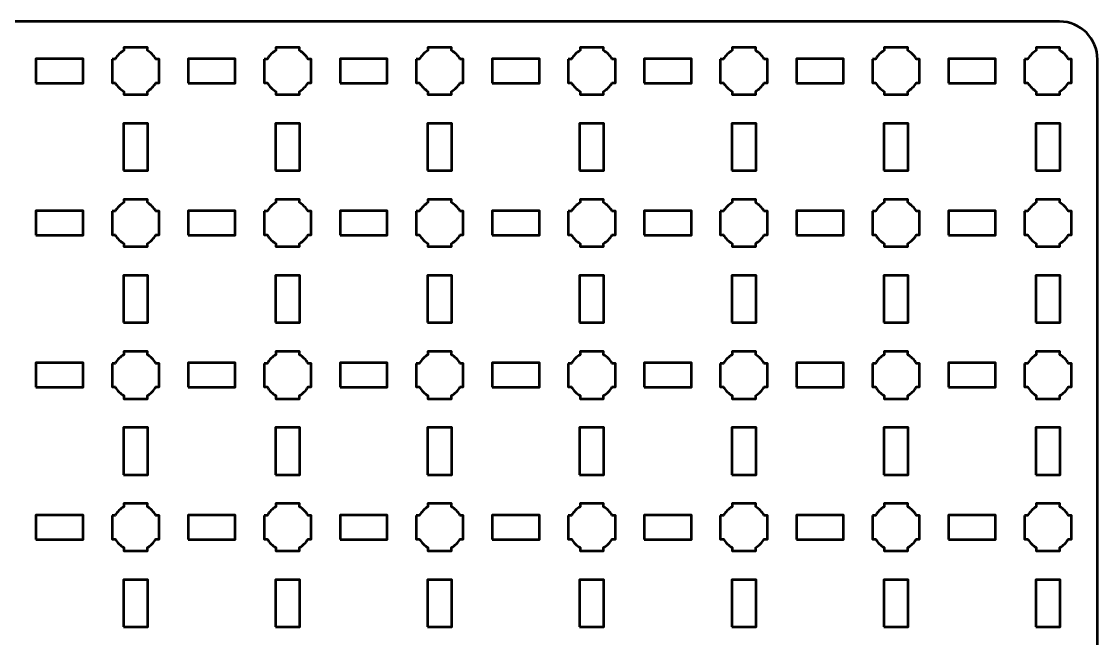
# Model space of a CAD drawing. Header units: centimetres. Extents: x -24.1 to 3.1, y -22.5 to -7.2.
# Drawn here: x -11 to 3.15, y -15.31 to -7.2 of the extents above; entities that cross this region are included whole.
import ezdxf

# ---------------------------------------------------------------- set-up
doc = ezdxf.new("R2010")
doc.units = ezdxf.units.CM
doc.header["$MEASUREMENT"] = 0
doc.layers.add('Layer 1', color=7, linetype='Continuous')

msp = doc.modelspace()

# ---------------------------------------------------------------- linework, layer by layer
at = {"layer": 'Layer 1', "color": 250, "lineweight": 53}
for points in [[(-10.81, -8.01), (-10.19, -8.01), (-10.19, -7.69), (-10.81, -7.69), (-10.81, -8.01)], [(-8.81, -8.01), (-8.19, -8.01), (-8.19, -7.69), (-8.81, -7.69), (-8.81, -8.01)], [(-6.81, -8.01), (-6.19, -8.01), (-6.19, -7.69), (-6.81, -7.69), (-6.81, -8.01)], [(-4.81, -8.01), (-4.19, -8.01), (-4.19, -7.69), (-4.81, -7.69), (-4.81, -8.01)], [(-2.81, -8.01), (-2.19, -8.01), (-2.19, -7.69), (-2.81, -7.69), (-2.81, -8.01)], [(-0.81, -8.01), (-0.19, -8.01), (-0.19, -7.69), (-0.81, -7.69), (-0.81, -8.01)], [(1.19, -8.01), (1.81, -8.01), (1.81, -7.69), (1.19, -7.69), (1.19, -8.01)], [(-9.66, -9.16), (-9.34, -9.16), (-9.34, -8.54), (-9.66, -8.54), (-9.66, -9.16)], [(-7.66, -9.16), (-7.34, -9.16), (-7.34, -8.54), (-7.66, -8.54), (-7.66, -9.16)], [(-5.66, -9.16), (-5.34, -9.16), (-5.34, -8.54), (-5.66, -8.54), (-5.66, -9.16)], [(-3.66, -9.16), (-3.34, -9.16), (-3.34, -8.54), (-3.66, -8.54), (-3.66, -9.16)], [(-1.66, -9.16), (-1.34, -9.16), (-1.34, -8.54), (-1.66, -8.54), (-1.66, -9.16)], [(0.34, -9.16), (0.66, -9.16), (0.66, -8.54), (0.34, -8.54), (0.34, -9.16)], [(2.34, -9.16), (2.66, -9.16), (2.66, -8.54), (2.34, -8.54), (2.34, -9.16)], [(-10.81, -10.01), (-10.19, -10.01), (-10.19, -9.69), (-10.81, -9.69), (-10.81, -10.01)], [(-8.81, -10.01), (-8.19, -10.01), (-8.19, -9.69), (-8.81, -9.69), (-8.81, -10.01)], [(-6.81, -10.01), (-6.19, -10.01), (-6.19, -9.69), (-6.81, -9.69), (-6.81, -10.01)], [(-4.81, -10.01), (-4.19, -10.01), (-4.19, -9.69), (-4.81, -9.69), (-4.81, -10.01)], [(-2.81, -10.01), (-2.19, -10.01), (-2.19, -9.69), (-2.81, -9.69), (-2.81, -10.01)], [(-0.81, -10.01), (-0.19, -10.01), (-0.19, -9.69), (-0.81, -9.69), (-0.81, -10.01)], [(1.19, -10.01), (1.81, -10.01), (1.81, -9.69), (1.19, -9.69), (1.19, -10.01)], [(-9.66, -11.16), (-9.34, -11.16), (-9.34, -10.54), (-9.66, -10.54), (-9.66, -11.16)], [(-7.66, -11.16), (-7.34, -11.16), (-7.34, -10.54), (-7.66, -10.54), (-7.66, -11.16)], [(-5.66, -11.16), (-5.34, -11.16), (-5.34, -10.54), (-5.66, -10.54), (-5.66, -11.16)], [(-3.66, -11.16), (-3.34, -11.16), (-3.34, -10.54), (-3.66, -10.54), (-3.66, -11.16)], [(-1.66, -11.16), (-1.34, -11.16), (-1.34, -10.54), (-1.66, -10.54), (-1.66, -11.16)], [(0.34, -11.16), (0.66, -11.16), (0.66, -10.54), (0.34, -10.54), (0.34, -11.16)], [(2.34, -11.16), (2.66, -11.16), (2.66, -10.54), (2.34, -10.54), (2.34, -11.16)], [(-10.81, -12.01), (-10.19, -12.01), (-10.19, -11.69), (-10.81, -11.69), (-10.81, -12.01)], [(-8.81, -12.01), (-8.19, -12.01), (-8.19, -11.69), (-8.81, -11.69), (-8.81, -12.01)], [(-6.81, -12.01), (-6.19, -12.01), (-6.19, -11.69), (-6.81, -11.69), (-6.81, -12.01)], [(-4.81, -12.01), (-4.19, -12.01), (-4.19, -11.69), (-4.81, -11.69), (-4.81, -12.01)], [(-2.81, -12.01), (-2.19, -12.01), (-2.19, -11.69), (-2.81, -11.69), (-2.81, -12.01)], [(-0.81, -12.01), (-0.19, -12.01), (-0.19, -11.69), (-0.81, -11.69), (-0.81, -12.01)], [(1.19, -12.01), (1.81, -12.01), (1.81, -11.69), (1.19, -11.69), (1.19, -12.01)], [(-9.66, -13.16), (-9.34, -13.16), (-9.34, -12.54), (-9.66, -12.54), (-9.66, -13.16)], [(-7.66, -13.16), (-7.34, -13.16), (-7.34, -12.54), (-7.66, -12.54), (-7.66, -13.16)], [(-5.66, -13.16), (-5.34, -13.16), (-5.34, -12.54), (-5.66, -12.54), (-5.66, -13.16)], [(-3.66, -13.16), (-3.34, -13.16), (-3.34, -12.54), (-3.66, -12.54), (-3.66, -13.16)], [(-1.66, -13.16), (-1.34, -13.16), (-1.34, -12.54), (-1.66, -12.54), (-1.66, -13.16)], [(0.34, -13.16), (0.66, -13.16), (0.66, -12.54), (0.34, -12.54), (0.34, -13.16)], [(2.34, -13.16), (2.66, -13.16), (2.66, -12.54), (2.34, -12.54), (2.34, -13.16)], [(-10.81, -14.01), (-10.19, -14.01), (-10.19, -13.69), (-10.81, -13.69), (-10.81, -14.01)], [(-8.81, -14.01), (-8.19, -14.01), (-8.19, -13.69), (-8.81, -13.69), (-8.81, -14.01)], [(-6.81, -14.01), (-6.19, -14.01), (-6.19, -13.69), (-6.81, -13.69), (-6.81, -14.01)], [(-4.81, -14.01), (-4.19, -14.01), (-4.19, -13.69), (-4.81, -13.69), (-4.81, -14.01)], [(-2.81, -14.01), (-2.19, -14.01), (-2.19, -13.69), (-2.81, -13.69), (-2.81, -14.01)], [(-0.81, -14.01), (-0.19, -14.01), (-0.19, -13.69), (-0.81, -13.69), (-0.81, -14.01)], [(1.19, -14.01), (1.81, -14.01), (1.81, -13.69), (1.19, -13.69), (1.19, -14.01)], [(-9.66, -15.16), (-9.34, -15.16), (-9.34, -14.54), (-9.66, -14.54), (-9.66, -15.16)], [(-7.66, -15.16), (-7.34, -15.16), (-7.34, -14.54), (-7.66, -14.54), (-7.66, -15.16)], [(-5.66, -15.16), (-5.34, -15.16), (-5.34, -14.54), (-5.66, -14.54), (-5.66, -15.16)], [(-3.66, -15.16), (-3.34, -15.16), (-3.34, -14.54), (-3.66, -14.54), (-3.66, -15.16)], [(-1.66, -15.16), (-1.34, -15.16), (-1.34, -14.54), (-1.66, -14.54), (-1.66, -15.16)], [(0.34, -15.16), (0.66, -15.16), (0.66, -14.54), (0.34, -14.54), (0.34, -15.16)], [(2.34, -15.16), (2.66, -15.16), (2.66, -14.54), (2.34, -14.54), (2.34, -15.16)]]:
    msp.add_lwpolyline(points, close=True, dxfattribs=at)
msp.add_open_spline([(-24.15, -22), (-24.15, -22), (-24.15, -7.7), (-24.15, -7.7), (-24.15, -7.7), (-24.15, -7.42391), (-23.92609, -7.2), (-23.65, -7.2), (-23.65, -7.2), (-23.65, -7.2), (2.65, -7.2), (2.65, -7.2), (2.65, -7.2), (2.92609, -7.2), (3.15, -7.42391), (3.15, -7.7), (3.15, -7.7), (3.15, -7.7), (3.15, -22), (3.15, -22), (3.15, -22), (3.15, -22.27609), (2.92609, -22.5), (2.65, -22.5), (2.65, -22.5), (2.65, -22.5), (-23.65, -22.5), (-23.65, -22.5), (-23.65, -22.5), (-23.92609, -22.5), (-24.15, -22.27609), (-24.15, -22)], degree=3, knots=[0, 0, 0, 0, 0.125, 0.125, 0.125, 0.125, 0.25, 0.25, 0.25, 0.25, 0.375, 0.375, 0.375, 0.375, 0.5, 0.5, 0.5, 0.5, 0.625, 0.625, 0.625, 0.625, 0.75, 0.75, 0.75, 0.75, 0.875, 0.875, 0.875, 0.875, 1, 1, 1, 1], dxfattribs=at)
at = {"layer": 'Layer 1', "lineweight": 53}
for points in [[(-9.81, -7.695), (-9.81, -7.695), (-9.76851, -7.695), (-9.76851, -7.695), (-9.76851, -7.695), (-9.74128, -7.64795), (-9.70205, -7.60872), (-9.655, -7.58149), (-9.655, -7.58149), (-9.655, -7.58149), (-9.655, -7.54), (-9.655, -7.54), (-9.655, -7.54), (-9.655, -7.54), (-9.5, -7.54), (-9.5, -7.54), (-9.5, -7.54), (-9.5, -7.54), (-9.345, -7.54), (-9.345, -7.54), (-9.345, -7.54), (-9.345, -7.54), (-9.345, -7.58149), (-9.345, -7.58149), (-9.345, -7.58149), (-9.29795, -7.60872), (-9.25872, -7.64795), (-9.23149, -7.695), (-9.23149, -7.695), (-9.23149, -7.695), (-9.19, -7.695), (-9.19, -7.695), (-9.19, -7.695), (-9.19, -7.695), (-9.19, -7.85), (-9.19, -7.85), (-9.19, -7.85), (-9.19, -7.85), (-9.19, -8.005), (-9.19, -8.005), (-9.19, -8.005), (-9.19, -8.005), (-9.23149, -8.005), (-9.23149, -8.005), (-9.23149, -8.005), (-9.25872, -8.05205), (-9.29795, -8.09128), (-9.345, -8.11851), (-9.345, -8.11851), (-9.345, -8.11851), (-9.345, -8.16), (-9.345, -8.16), (-9.345, -8.16), (-9.345, -8.16), (-9.5, -8.16), (-9.5, -8.16), (-9.5, -8.16), (-9.5, -8.16), (-9.655, -8.16), (-9.655, -8.16), (-9.655, -8.16), (-9.655, -8.16), (-9.655, -8.11851), (-9.655, -8.11851), (-9.655, -8.11851), (-9.70205, -8.09128), (-9.74128, -8.05205), (-9.76851, -8.005), (-9.76851, -8.005), (-9.76851, -8.005), (-9.81, -8.005), (-9.81, -8.005), (-9.81, -8.005), (-9.81, -8.005), (-9.81, -7.85), (-9.81, -7.85), (-9.81, -7.85), (-9.81, -7.85), (-9.81, -7.695), (-9.81, -7.695)], [(-7.81, -7.695), (-7.81, -7.695), (-7.76851, -7.695), (-7.76851, -7.695), (-7.76851, -7.695), (-7.74128, -7.64795), (-7.70205, -7.60872), (-7.655, -7.58149), (-7.655, -7.58149), (-7.655, -7.58149), (-7.655, -7.54), (-7.655, -7.54), (-7.655, -7.54), (-7.655, -7.54), (-7.5, -7.54), (-7.5, -7.54), (-7.5, -7.54), (-7.5, -7.54), (-7.345, -7.54), (-7.345, -7.54), (-7.345, -7.54), (-7.345, -7.54), (-7.345, -7.58149), (-7.345, -7.58149), (-7.345, -7.58149), (-7.29795, -7.60872), (-7.25872, -7.64795), (-7.23149, -7.695), (-7.23149, -7.695), (-7.23149, -7.695), (-7.19, -7.695), (-7.19, -7.695), (-7.19, -7.695), (-7.19, -7.695), (-7.19, -7.85), (-7.19, -7.85), (-7.19, -7.85), (-7.19, -7.85), (-7.19, -8.005), (-7.19, -8.005), (-7.19, -8.005), (-7.19, -8.005), (-7.23149, -8.005), (-7.23149, -8.005), (-7.23149, -8.005), (-7.25872, -8.05205), (-7.29795, -8.09128), (-7.345, -8.11851), (-7.345, -8.11851), (-7.345, -8.11851), (-7.345, -8.16), (-7.345, -8.16), (-7.345, -8.16), (-7.345, -8.16), (-7.5, -8.16), (-7.5, -8.16), (-7.5, -8.16), (-7.5, -8.16), (-7.655, -8.16), (-7.655, -8.16), (-7.655, -8.16), (-7.655, -8.16), (-7.655, -8.11851), (-7.655, -8.11851), (-7.655, -8.11851), (-7.70205, -8.09128), (-7.74128, -8.05205), (-7.76851, -8.005), (-7.76851, -8.005), (-7.76851, -8.005), (-7.81, -8.005), (-7.81, -8.005), (-7.81, -8.005), (-7.81, -8.005), (-7.81, -7.85), (-7.81, -7.85), (-7.81, -7.85), (-7.81, -7.85), (-7.81, -7.695), (-7.81, -7.695)], [(-5.81, -7.695), (-5.81, -7.695), (-5.76851, -7.695), (-5.76851, -7.695), (-5.76851, -7.695), (-5.74128, -7.64795), (-5.70205, -7.60872), (-5.655, -7.58149), (-5.655, -7.58149), (-5.655, -7.58149), (-5.655, -7.54), (-5.655, -7.54), (-5.655, -7.54), (-5.655, -7.54), (-5.5, -7.54), (-5.5, -7.54), (-5.5, -7.54), (-5.5, -7.54), (-5.345, -7.54), (-5.345, -7.54), (-5.345, -7.54), (-5.345, -7.54), (-5.345, -7.58149), (-5.345, -7.58149), (-5.345, -7.58149), (-5.29795, -7.60872), (-5.25872, -7.64795), (-5.23149, -7.695), (-5.23149, -7.695), (-5.23149, -7.695), (-5.19, -7.695), (-5.19, -7.695), (-5.19, -7.695), (-5.19, -7.695), (-5.19, -7.85), (-5.19, -7.85), (-5.19, -7.85), (-5.19, -7.85), (-5.19, -8.005), (-5.19, -8.005), (-5.19, -8.005), (-5.19, -8.005), (-5.23149, -8.005), (-5.23149, -8.005), (-5.23149, -8.005), (-5.25872, -8.05205), (-5.29795, -8.09128), (-5.345, -8.11851), (-5.345, -8.11851), (-5.345, -8.11851), (-5.345, -8.16), (-5.345, -8.16), (-5.345, -8.16), (-5.345, -8.16), (-5.5, -8.16), (-5.5, -8.16), (-5.5, -8.16), (-5.5, -8.16), (-5.655, -8.16), (-5.655, -8.16), (-5.655, -8.16), (-5.655, -8.16), (-5.655, -8.11851), (-5.655, -8.11851), (-5.655, -8.11851), (-5.70205, -8.09128), (-5.74128, -8.05205), (-5.76851, -8.005), (-5.76851, -8.005), (-5.76851, -8.005), (-5.81, -8.005), (-5.81, -8.005), (-5.81, -8.005), (-5.81, -8.005), (-5.81, -7.85), (-5.81, -7.85), (-5.81, -7.85), (-5.81, -7.85), (-5.81, -7.695), (-5.81, -7.695)], [(-3.81, -7.695), (-3.81, -7.695), (-3.76851, -7.695), (-3.76851, -7.695), (-3.76851, -7.695), (-3.74128, -7.64795), (-3.70205, -7.60872), (-3.655, -7.58149), (-3.655, -7.58149), (-3.655, -7.58149), (-3.655, -7.54), (-3.655, -7.54), (-3.655, -7.54), (-3.655, -7.54), (-3.5, -7.54), (-3.5, -7.54), (-3.5, -7.54), (-3.5, -7.54), (-3.345, -7.54), (-3.345, -7.54), (-3.345, -7.54), (-3.345, -7.54), (-3.345, -7.58149), (-3.345, -7.58149), (-3.345, -7.58149), (-3.29795, -7.60872), (-3.25872, -7.64795), (-3.23149, -7.695), (-3.23149, -7.695), (-3.23149, -7.695), (-3.19, -7.695), (-3.19, -7.695), (-3.19, -7.695), (-3.19, -7.695), (-3.19, -7.85), (-3.19, -7.85), (-3.19, -7.85), (-3.19, -7.85), (-3.19, -8.005), (-3.19, -8.005), (-3.19, -8.005), (-3.19, -8.005), (-3.23149, -8.005), (-3.23149, -8.005), (-3.23149, -8.005), (-3.25872, -8.05205), (-3.29795, -8.09128), (-3.345, -8.11851), (-3.345, -8.11851), (-3.345, -8.11851), (-3.345, -8.16), (-3.345, -8.16), (-3.345, -8.16), (-3.345, -8.16), (-3.5, -8.16), (-3.5, -8.16), (-3.5, -8.16), (-3.5, -8.16), (-3.655, -8.16), (-3.655, -8.16), (-3.655, -8.16), (-3.655, -8.16), (-3.655, -8.11851), (-3.655, -8.11851), (-3.655, -8.11851), (-3.70205, -8.09128), (-3.74128, -8.05205), (-3.76851, -8.005), (-3.76851, -8.005), (-3.76851, -8.005), (-3.81, -8.005), (-3.81, -8.005), (-3.81, -8.005), (-3.81, -8.005), (-3.81, -7.85), (-3.81, -7.85), (-3.81, -7.85), (-3.81, -7.85), (-3.81, -7.695), (-3.81, -7.695)], [(-1.81, -7.695), (-1.81, -7.695), (-1.76851, -7.695), (-1.76851, -7.695), (-1.76851, -7.695), (-1.74128, -7.64795), (-1.70205, -7.60872), (-1.655, -7.58149), (-1.655, -7.58149), (-1.655, -7.58149), (-1.655, -7.54), (-1.655, -7.54), (-1.655, -7.54), (-1.655, -7.54), (-1.5, -7.54), (-1.5, -7.54), (-1.5, -7.54), (-1.5, -7.54), (-1.345, -7.54), (-1.345, -7.54), (-1.345, -7.54), (-1.345, -7.54), (-1.345, -7.58149), (-1.345, -7.58149), (-1.345, -7.58149), (-1.29795, -7.60872), (-1.25872, -7.64795), (-1.23149, -7.695), (-1.23149, -7.695), (-1.23149, -7.695), (-1.19, -7.695), (-1.19, -7.695), (-1.19, -7.695), (-1.19, -7.695), (-1.19, -7.85), (-1.19, -7.85), (-1.19, -7.85), (-1.19, -7.85), (-1.19, -8.005), (-1.19, -8.005), (-1.19, -8.005), (-1.19, -8.005), (-1.23149, -8.005), (-1.23149, -8.005), (-1.23149, -8.005), (-1.25872, -8.05205), (-1.29795, -8.09128), (-1.345, -8.11851), (-1.345, -8.11851), (-1.345, -8.11851), (-1.345, -8.16), (-1.345, -8.16), (-1.345, -8.16), (-1.345, -8.16), (-1.5, -8.16), (-1.5, -8.16), (-1.5, -8.16), (-1.5, -8.16), (-1.655, -8.16), (-1.655, -8.16), (-1.655, -8.16), (-1.655, -8.16), (-1.655, -8.11851), (-1.655, -8.11851), (-1.655, -8.11851), (-1.70205, -8.09128), (-1.74128, -8.05205), (-1.76851, -8.005), (-1.76851, -8.005), (-1.76851, -8.005), (-1.81, -8.005), (-1.81, -8.005), (-1.81, -8.005), (-1.81, -8.005), (-1.81, -7.85), (-1.81, -7.85), (-1.81, -7.85), (-1.81, -7.85), (-1.81, -7.695), (-1.81, -7.695)], [(0.19, -7.695), (0.19, -7.695), (0.23149, -7.695), (0.23149, -7.695), (0.23149, -7.695), (0.25872, -7.64795), (0.29795, -7.60872), (0.345, -7.58149), (0.345, -7.58149), (0.345, -7.58149), (0.345, -7.54), (0.345, -7.54), (0.345, -7.54), (0.345, -7.54), (0.5, -7.54), (0.5, -7.54), (0.5, -7.54), (0.5, -7.54), (0.655, -7.54), (0.655, -7.54), (0.655, -7.54), (0.655, -7.54), (0.655, -7.58149), (0.655, -7.58149), (0.655, -7.58149), (0.70205, -7.60872), (0.74128, -7.64795), (0.76851, -7.695), (0.76851, -7.695), (0.76851, -7.695), (0.81, -7.695), (0.81, -7.695), (0.81, -7.695), (0.81, -7.695), (0.81, -7.85), (0.81, -7.85), (0.81, -7.85), (0.81, -7.85), (0.81, -8.005), (0.81, -8.005), (0.81, -8.005), (0.81, -8.005), (0.76851, -8.005), (0.76851, -8.005), (0.76851, -8.005), (0.74128, -8.05205), (0.70205, -8.09128), (0.655, -8.11851), (0.655, -8.11851), (0.655, -8.11851), (0.655, -8.16), (0.655, -8.16), (0.655, -8.16), (0.655, -8.16), (0.5, -8.16), (0.5, -8.16), (0.5, -8.16), (0.5, -8.16), (0.345, -8.16), (0.345, -8.16), (0.345, -8.16), (0.345, -8.16), (0.345, -8.11851), (0.345, -8.11851), (0.345, -8.11851), (0.29795, -8.09128), (0.25872, -8.05205), (0.23149, -8.005), (0.23149, -8.005), (0.23149, -8.005), (0.19, -8.005), (0.19, -8.005), (0.19, -8.005), (0.19, -8.005), (0.19, -7.85), (0.19, -7.85), (0.19, -7.85), (0.19, -7.85), (0.19, -7.695), (0.19, -7.695)], [(2.19, -7.695), (2.19, -7.695), (2.23149, -7.695), (2.23149, -7.695), (2.23149, -7.695), (2.25872, -7.64795), (2.29795, -7.60872), (2.345, -7.58149), (2.345, -7.58149), (2.345, -7.58149), (2.345, -7.54), (2.345, -7.54), (2.345, -7.54), (2.345, -7.54), (2.5, -7.54), (2.5, -7.54), (2.5, -7.54), (2.5, -7.54), (2.655, -7.54), (2.655, -7.54), (2.655, -7.54), (2.655, -7.54), (2.655, -7.58149), (2.655, -7.58149), (2.655, -7.58149), (2.70205, -7.60872), (2.74128, -7.64795), (2.76851, -7.695), (2.76851, -7.695), (2.76851, -7.695), (2.81, -7.695), (2.81, -7.695), (2.81, -7.695), (2.81, -7.695), (2.81, -7.85), (2.81, -7.85), (2.81, -7.85), (2.81, -7.85), (2.81, -8.005), (2.81, -8.005), (2.81, -8.005), (2.81, -8.005), (2.76851, -8.005), (2.76851, -8.005), (2.76851, -8.005), (2.74128, -8.05205), (2.70205, -8.09128), (2.655, -8.11851), (2.655, -8.11851), (2.655, -8.11851), (2.655, -8.16), (2.655, -8.16), (2.655, -8.16), (2.655, -8.16), (2.5, -8.16), (2.5, -8.16), (2.5, -8.16), (2.5, -8.16), (2.345, -8.16), (2.345, -8.16), (2.345, -8.16), (2.345, -8.16), (2.345, -8.11851), (2.345, -8.11851), (2.345, -8.11851), (2.29795, -8.09128), (2.25872, -8.05205), (2.23149, -8.005), (2.23149, -8.005), (2.23149, -8.005), (2.19, -8.005), (2.19, -8.005), (2.19, -8.005), (2.19, -8.005), (2.19, -7.85), (2.19, -7.85), (2.19, -7.85), (2.19, -7.85), (2.19, -7.695), (2.19, -7.695)], [(-9.81, -9.695), (-9.81, -9.695), (-9.76851, -9.695), (-9.76851, -9.695), (-9.76851, -9.695), (-9.74128, -9.64795), (-9.70205, -9.60872), (-9.655, -9.58149), (-9.655, -9.58149), (-9.655, -9.58149), (-9.655, -9.54), (-9.655, -9.54), (-9.655, -9.54), (-9.655, -9.54), (-9.5, -9.54), (-9.5, -9.54), (-9.5, -9.54), (-9.5, -9.54), (-9.345, -9.54), (-9.345, -9.54), (-9.345, -9.54), (-9.345, -9.54), (-9.345, -9.58149), (-9.345, -9.58149), (-9.345, -9.58149), (-9.29795, -9.60872), (-9.25872, -9.64795), (-9.23149, -9.695), (-9.23149, -9.695), (-9.23149, -9.695), (-9.19, -9.695), (-9.19, -9.695), (-9.19, -9.695), (-9.19, -9.695), (-9.19, -9.85), (-9.19, -9.85), (-9.19, -9.85), (-9.19, -9.85), (-9.19, -10.005), (-9.19, -10.005), (-9.19, -10.005), (-9.19, -10.005), (-9.23149, -10.005), (-9.23149, -10.005), (-9.23149, -10.005), (-9.25872, -10.05205), (-9.29795, -10.09128), (-9.345, -10.11851), (-9.345, -10.11851), (-9.345, -10.11851), (-9.345, -10.16), (-9.345, -10.16), (-9.345, -10.16), (-9.345, -10.16), (-9.5, -10.16), (-9.5, -10.16), (-9.5, -10.16), (-9.5, -10.16), (-9.655, -10.16), (-9.655, -10.16), (-9.655, -10.16), (-9.655, -10.16), (-9.655, -10.11851), (-9.655, -10.11851), (-9.655, -10.11851), (-9.70205, -10.09128), (-9.74128, -10.05205), (-9.76851, -10.005), (-9.76851, -10.005), (-9.76851, -10.005), (-9.81, -10.005), (-9.81, -10.005), (-9.81, -10.005), (-9.81, -10.005), (-9.81, -9.85), (-9.81, -9.85), (-9.81, -9.85), (-9.81, -9.85), (-9.81, -9.695), (-9.81, -9.695)], [(-7.81, -9.695), (-7.81, -9.695), (-7.76851, -9.695), (-7.76851, -9.695), (-7.76851, -9.695), (-7.74128, -9.64795), (-7.70205, -9.60872), (-7.655, -9.58149), (-7.655, -9.58149), (-7.655, -9.58149), (-7.655, -9.54), (-7.655, -9.54), (-7.655, -9.54), (-7.655, -9.54), (-7.5, -9.54), (-7.5, -9.54), (-7.5, -9.54), (-7.5, -9.54), (-7.345, -9.54), (-7.345, -9.54), (-7.345, -9.54), (-7.345, -9.54), (-7.345, -9.58149), (-7.345, -9.58149), (-7.345, -9.58149), (-7.29795, -9.60872), (-7.25872, -9.64795), (-7.23149, -9.695), (-7.23149, -9.695), (-7.23149, -9.695), (-7.19, -9.695), (-7.19, -9.695), (-7.19, -9.695), (-7.19, -9.695), (-7.19, -9.85), (-7.19, -9.85), (-7.19, -9.85), (-7.19, -9.85), (-7.19, -10.005), (-7.19, -10.005), (-7.19, -10.005), (-7.19, -10.005), (-7.23149, -10.005), (-7.23149, -10.005), (-7.23149, -10.005), (-7.25872, -10.05205), (-7.29795, -10.09128), (-7.345, -10.11851), (-7.345, -10.11851), (-7.345, -10.11851), (-7.345, -10.16), (-7.345, -10.16), (-7.345, -10.16), (-7.345, -10.16), (-7.5, -10.16), (-7.5, -10.16), (-7.5, -10.16), (-7.5, -10.16), (-7.655, -10.16), (-7.655, -10.16), (-7.655, -10.16), (-7.655, -10.16), (-7.655, -10.11851), (-7.655, -10.11851), (-7.655, -10.11851), (-7.70205, -10.09128), (-7.74128, -10.05205), (-7.76851, -10.005), (-7.76851, -10.005), (-7.76851, -10.005), (-7.81, -10.005), (-7.81, -10.005), (-7.81, -10.005), (-7.81, -10.005), (-7.81, -9.85), (-7.81, -9.85), (-7.81, -9.85), (-7.81, -9.85), (-7.81, -9.695), (-7.81, -9.695)], [(-5.81, -9.695), (-5.81, -9.695), (-5.76851, -9.695), (-5.76851, -9.695), (-5.76851, -9.695), (-5.74128, -9.64795), (-5.70205, -9.60872), (-5.655, -9.58149), (-5.655, -9.58149), (-5.655, -9.58149), (-5.655, -9.54), (-5.655, -9.54), (-5.655, -9.54), (-5.655, -9.54), (-5.5, -9.54), (-5.5, -9.54), (-5.5, -9.54), (-5.5, -9.54), (-5.345, -9.54), (-5.345, -9.54), (-5.345, -9.54), (-5.345, -9.54), (-5.345, -9.58149), (-5.345, -9.58149), (-5.345, -9.58149), (-5.29795, -9.60872), (-5.25872, -9.64795), (-5.23149, -9.695), (-5.23149, -9.695), (-5.23149, -9.695), (-5.19, -9.695), (-5.19, -9.695), (-5.19, -9.695), (-5.19, -9.695), (-5.19, -9.85), (-5.19, -9.85), (-5.19, -9.85), (-5.19, -9.85), (-5.19, -10.005), (-5.19, -10.005), (-5.19, -10.005), (-5.19, -10.005), (-5.23149, -10.005), (-5.23149, -10.005), (-5.23149, -10.005), (-5.25872, -10.05205), (-5.29795, -10.09128), (-5.345, -10.11851), (-5.345, -10.11851), (-5.345, -10.11851), (-5.345, -10.16), (-5.345, -10.16), (-5.345, -10.16), (-5.345, -10.16), (-5.5, -10.16), (-5.5, -10.16), (-5.5, -10.16), (-5.5, -10.16), (-5.655, -10.16), (-5.655, -10.16), (-5.655, -10.16), (-5.655, -10.16), (-5.655, -10.11851), (-5.655, -10.11851), (-5.655, -10.11851), (-5.70205, -10.09128), (-5.74128, -10.05205), (-5.76851, -10.005), (-5.76851, -10.005), (-5.76851, -10.005), (-5.81, -10.005), (-5.81, -10.005), (-5.81, -10.005), (-5.81, -10.005), (-5.81, -9.85), (-5.81, -9.85), (-5.81, -9.85), (-5.81, -9.85), (-5.81, -9.695), (-5.81, -9.695)], [(-3.81, -9.695), (-3.81, -9.695), (-3.76851, -9.695), (-3.76851, -9.695), (-3.76851, -9.695), (-3.74128, -9.64795), (-3.70205, -9.60872), (-3.655, -9.58149), (-3.655, -9.58149), (-3.655, -9.58149), (-3.655, -9.54), (-3.655, -9.54), (-3.655, -9.54), (-3.655, -9.54), (-3.5, -9.54), (-3.5, -9.54), (-3.5, -9.54), (-3.5, -9.54), (-3.345, -9.54), (-3.345, -9.54), (-3.345, -9.54), (-3.345, -9.54), (-3.345, -9.58149), (-3.345, -9.58149), (-3.345, -9.58149), (-3.29795, -9.60872), (-3.25872, -9.64795), (-3.23149, -9.695), (-3.23149, -9.695), (-3.23149, -9.695), (-3.19, -9.695), (-3.19, -9.695), (-3.19, -9.695), (-3.19, -9.695), (-3.19, -9.85), (-3.19, -9.85), (-3.19, -9.85), (-3.19, -9.85), (-3.19, -10.005), (-3.19, -10.005), (-3.19, -10.005), (-3.19, -10.005), (-3.23149, -10.005), (-3.23149, -10.005), (-3.23149, -10.005), (-3.25872, -10.05205), (-3.29795, -10.09128), (-3.345, -10.11851), (-3.345, -10.11851), (-3.345, -10.11851), (-3.345, -10.16), (-3.345, -10.16), (-3.345, -10.16), (-3.345, -10.16), (-3.5, -10.16), (-3.5, -10.16), (-3.5, -10.16), (-3.5, -10.16), (-3.655, -10.16), (-3.655, -10.16), (-3.655, -10.16), (-3.655, -10.16), (-3.655, -10.11851), (-3.655, -10.11851), (-3.655, -10.11851), (-3.70205, -10.09128), (-3.74128, -10.05205), (-3.76851, -10.005), (-3.76851, -10.005), (-3.76851, -10.005), (-3.81, -10.005), (-3.81, -10.005), (-3.81, -10.005), (-3.81, -10.005), (-3.81, -9.85), (-3.81, -9.85), (-3.81, -9.85), (-3.81, -9.85), (-3.81, -9.695), (-3.81, -9.695)], [(-1.81, -9.695), (-1.81, -9.695), (-1.76851, -9.695), (-1.76851, -9.695), (-1.76851, -9.695), (-1.74128, -9.64795), (-1.70205, -9.60872), (-1.655, -9.58149), (-1.655, -9.58149), (-1.655, -9.58149), (-1.655, -9.54), (-1.655, -9.54), (-1.655, -9.54), (-1.655, -9.54), (-1.5, -9.54), (-1.5, -9.54), (-1.5, -9.54), (-1.5, -9.54), (-1.345, -9.54), (-1.345, -9.54), (-1.345, -9.54), (-1.345, -9.54), (-1.345, -9.58149), (-1.345, -9.58149), (-1.345, -9.58149), (-1.29795, -9.60872), (-1.25872, -9.64795), (-1.23149, -9.695), (-1.23149, -9.695), (-1.23149, -9.695), (-1.19, -9.695), (-1.19, -9.695), (-1.19, -9.695), (-1.19, -9.695), (-1.19, -9.85), (-1.19, -9.85), (-1.19, -9.85), (-1.19, -9.85), (-1.19, -10.005), (-1.19, -10.005), (-1.19, -10.005), (-1.19, -10.005), (-1.23149, -10.005), (-1.23149, -10.005), (-1.23149, -10.005), (-1.25872, -10.05205), (-1.29795, -10.09128), (-1.345, -10.11851), (-1.345, -10.11851), (-1.345, -10.11851), (-1.345, -10.16), (-1.345, -10.16), (-1.345, -10.16), (-1.345, -10.16), (-1.5, -10.16), (-1.5, -10.16), (-1.5, -10.16), (-1.5, -10.16), (-1.655, -10.16), (-1.655, -10.16), (-1.655, -10.16), (-1.655, -10.16), (-1.655, -10.11851), (-1.655, -10.11851), (-1.655, -10.11851), (-1.70205, -10.09128), (-1.74128, -10.05205), (-1.76851, -10.005), (-1.76851, -10.005), (-1.76851, -10.005), (-1.81, -10.005), (-1.81, -10.005), (-1.81, -10.005), (-1.81, -10.005), (-1.81, -9.85), (-1.81, -9.85), (-1.81, -9.85), (-1.81, -9.85), (-1.81, -9.695), (-1.81, -9.695)], [(0.19, -9.695), (0.19, -9.695), (0.23149, -9.695), (0.23149, -9.695), (0.23149, -9.695), (0.25872, -9.64795), (0.29795, -9.60872), (0.345, -9.58149), (0.345, -9.58149), (0.345, -9.58149), (0.345, -9.54), (0.345, -9.54), (0.345, -9.54), (0.345, -9.54), (0.5, -9.54), (0.5, -9.54), (0.5, -9.54), (0.5, -9.54), (0.655, -9.54), (0.655, -9.54), (0.655, -9.54), (0.655, -9.54), (0.655, -9.58149), (0.655, -9.58149), (0.655, -9.58149), (0.70205, -9.60872), (0.74128, -9.64795), (0.76851, -9.695), (0.76851, -9.695), (0.76851, -9.695), (0.81, -9.695), (0.81, -9.695), (0.81, -9.695), (0.81, -9.695), (0.81, -9.85), (0.81, -9.85), (0.81, -9.85), (0.81, -9.85), (0.81, -10.005), (0.81, -10.005), (0.81, -10.005), (0.81, -10.005), (0.76851, -10.005), (0.76851, -10.005), (0.76851, -10.005), (0.74128, -10.05205), (0.70205, -10.09128), (0.655, -10.11851), (0.655, -10.11851), (0.655, -10.11851), (0.655, -10.16), (0.655, -10.16), (0.655, -10.16), (0.655, -10.16), (0.5, -10.16), (0.5, -10.16), (0.5, -10.16), (0.5, -10.16), (0.345, -10.16), (0.345, -10.16), (0.345, -10.16), (0.345, -10.16), (0.345, -10.11851), (0.345, -10.11851), (0.345, -10.11851), (0.29795, -10.09128), (0.25872, -10.05205), (0.23149, -10.005), (0.23149, -10.005), (0.23149, -10.005), (0.19, -10.005), (0.19, -10.005), (0.19, -10.005), (0.19, -10.005), (0.19, -9.85), (0.19, -9.85), (0.19, -9.85), (0.19, -9.85), (0.19, -9.695), (0.19, -9.695)], [(2.19, -9.695), (2.19, -9.695), (2.23149, -9.695), (2.23149, -9.695), (2.23149, -9.695), (2.25872, -9.64795), (2.29795, -9.60872), (2.345, -9.58149), (2.345, -9.58149), (2.345, -9.58149), (2.345, -9.54), (2.345, -9.54), (2.345, -9.54), (2.345, -9.54), (2.5, -9.54), (2.5, -9.54), (2.5, -9.54), (2.5, -9.54), (2.655, -9.54), (2.655, -9.54), (2.655, -9.54), (2.655, -9.54), (2.655, -9.58149), (2.655, -9.58149), (2.655, -9.58149), (2.70205, -9.60872), (2.74128, -9.64795), (2.76851, -9.695), (2.76851, -9.695), (2.76851, -9.695), (2.81, -9.695), (2.81, -9.695), (2.81, -9.695), (2.81, -9.695), (2.81, -9.85), (2.81, -9.85), (2.81, -9.85), (2.81, -9.85), (2.81, -10.005), (2.81, -10.005), (2.81, -10.005), (2.81, -10.005), (2.76851, -10.005), (2.76851, -10.005), (2.76851, -10.005), (2.74128, -10.05205), (2.70205, -10.09128), (2.655, -10.11851), (2.655, -10.11851), (2.655, -10.11851), (2.655, -10.16), (2.655, -10.16), (2.655, -10.16), (2.655, -10.16), (2.5, -10.16), (2.5, -10.16), (2.5, -10.16), (2.5, -10.16), (2.345, -10.16), (2.345, -10.16), (2.345, -10.16), (2.345, -10.16), (2.345, -10.11851), (2.345, -10.11851), (2.345, -10.11851), (2.29795, -10.09128), (2.25872, -10.05205), (2.23149, -10.005), (2.23149, -10.005), (2.23149, -10.005), (2.19, -10.005), (2.19, -10.005), (2.19, -10.005), (2.19, -10.005), (2.19, -9.85), (2.19, -9.85), (2.19, -9.85), (2.19, -9.85), (2.19, -9.695), (2.19, -9.695)], [(-9.81, -11.695), (-9.81, -11.695), (-9.76851, -11.695), (-9.76851, -11.695), (-9.76851, -11.695), (-9.74128, -11.64795), (-9.70205, -11.60872), (-9.655, -11.58149), (-9.655, -11.58149), (-9.655, -11.58149), (-9.655, -11.54), (-9.655, -11.54), (-9.655, -11.54), (-9.655, -11.54), (-9.5, -11.54), (-9.5, -11.54), (-9.5, -11.54), (-9.5, -11.54), (-9.345, -11.54), (-9.345, -11.54), (-9.345, -11.54), (-9.345, -11.54), (-9.345, -11.58149), (-9.345, -11.58149), (-9.345, -11.58149), (-9.29795, -11.60872), (-9.25872, -11.64795), (-9.23149, -11.695), (-9.23149, -11.695), (-9.23149, -11.695), (-9.19, -11.695), (-9.19, -11.695), (-9.19, -11.695), (-9.19, -11.695), (-9.19, -11.85), (-9.19, -11.85), (-9.19, -11.85), (-9.19, -11.85), (-9.19, -12.005), (-9.19, -12.005), (-9.19, -12.005), (-9.19, -12.005), (-9.23149, -12.005), (-9.23149, -12.005), (-9.23149, -12.005), (-9.25872, -12.05205), (-9.29795, -12.09128), (-9.345, -12.11851), (-9.345, -12.11851), (-9.345, -12.11851), (-9.345, -12.16), (-9.345, -12.16), (-9.345, -12.16), (-9.345, -12.16), (-9.5, -12.16), (-9.5, -12.16), (-9.5, -12.16), (-9.5, -12.16), (-9.655, -12.16), (-9.655, -12.16), (-9.655, -12.16), (-9.655, -12.16), (-9.655, -12.11851), (-9.655, -12.11851), (-9.655, -12.11851), (-9.70205, -12.09128), (-9.74128, -12.05205), (-9.76851, -12.005), (-9.76851, -12.005), (-9.76851, -12.005), (-9.81, -12.005), (-9.81, -12.005), (-9.81, -12.005), (-9.81, -12.005), (-9.81, -11.85), (-9.81, -11.85), (-9.81, -11.85), (-9.81, -11.85), (-9.81, -11.695), (-9.81, -11.695)], [(-7.81, -11.695), (-7.81, -11.695), (-7.76851, -11.695), (-7.76851, -11.695), (-7.76851, -11.695), (-7.74128, -11.64795), (-7.70205, -11.60872), (-7.655, -11.58149), (-7.655, -11.58149), (-7.655, -11.58149), (-7.655, -11.54), (-7.655, -11.54), (-7.655, -11.54), (-7.655, -11.54), (-7.5, -11.54), (-7.5, -11.54), (-7.5, -11.54), (-7.5, -11.54), (-7.345, -11.54), (-7.345, -11.54), (-7.345, -11.54), (-7.345, -11.54), (-7.345, -11.58149), (-7.345, -11.58149), (-7.345, -11.58149), (-7.29795, -11.60872), (-7.25872, -11.64795), (-7.23149, -11.695), (-7.23149, -11.695), (-7.23149, -11.695), (-7.19, -11.695), (-7.19, -11.695), (-7.19, -11.695), (-7.19, -11.695), (-7.19, -11.85), (-7.19, -11.85), (-7.19, -11.85), (-7.19, -11.85), (-7.19, -12.005), (-7.19, -12.005), (-7.19, -12.005), (-7.19, -12.005), (-7.23149, -12.005), (-7.23149, -12.005), (-7.23149, -12.005), (-7.25872, -12.05205), (-7.29795, -12.09128), (-7.345, -12.11851), (-7.345, -12.11851), (-7.345, -12.11851), (-7.345, -12.16), (-7.345, -12.16), (-7.345, -12.16), (-7.345, -12.16), (-7.5, -12.16), (-7.5, -12.16), (-7.5, -12.16), (-7.5, -12.16), (-7.655, -12.16), (-7.655, -12.16), (-7.655, -12.16), (-7.655, -12.16), (-7.655, -12.11851), (-7.655, -12.11851), (-7.655, -12.11851), (-7.70205, -12.09128), (-7.74128, -12.05205), (-7.76851, -12.005), (-7.76851, -12.005), (-7.76851, -12.005), (-7.81, -12.005), (-7.81, -12.005), (-7.81, -12.005), (-7.81, -12.005), (-7.81, -11.85), (-7.81, -11.85), (-7.81, -11.85), (-7.81, -11.85), (-7.81, -11.695), (-7.81, -11.695)], [(-5.81, -11.695), (-5.81, -11.695), (-5.76851, -11.695), (-5.76851, -11.695), (-5.76851, -11.695), (-5.74128, -11.64795), (-5.70205, -11.60872), (-5.655, -11.58149), (-5.655, -11.58149), (-5.655, -11.58149), (-5.655, -11.54), (-5.655, -11.54), (-5.655, -11.54), (-5.655, -11.54), (-5.5, -11.54), (-5.5, -11.54), (-5.5, -11.54), (-5.5, -11.54), (-5.345, -11.54), (-5.345, -11.54), (-5.345, -11.54), (-5.345, -11.54), (-5.345, -11.58149), (-5.345, -11.58149), (-5.345, -11.58149), (-5.29795, -11.60872), (-5.25872, -11.64795), (-5.23149, -11.695), (-5.23149, -11.695), (-5.23149, -11.695), (-5.19, -11.695), (-5.19, -11.695), (-5.19, -11.695), (-5.19, -11.695), (-5.19, -11.85), (-5.19, -11.85), (-5.19, -11.85), (-5.19, -11.85), (-5.19, -12.005), (-5.19, -12.005), (-5.19, -12.005), (-5.19, -12.005), (-5.23149, -12.005), (-5.23149, -12.005), (-5.23149, -12.005), (-5.25872, -12.05205), (-5.29795, -12.09128), (-5.345, -12.11851), (-5.345, -12.11851), (-5.345, -12.11851), (-5.345, -12.16), (-5.345, -12.16), (-5.345, -12.16), (-5.345, -12.16), (-5.5, -12.16), (-5.5, -12.16), (-5.5, -12.16), (-5.5, -12.16), (-5.655, -12.16), (-5.655, -12.16), (-5.655, -12.16), (-5.655, -12.16), (-5.655, -12.11851), (-5.655, -12.11851), (-5.655, -12.11851), (-5.70205, -12.09128), (-5.74128, -12.05205), (-5.76851, -12.005), (-5.76851, -12.005), (-5.76851, -12.005), (-5.81, -12.005), (-5.81, -12.005), (-5.81, -12.005), (-5.81, -12.005), (-5.81, -11.85), (-5.81, -11.85), (-5.81, -11.85), (-5.81, -11.85), (-5.81, -11.695), (-5.81, -11.695)], [(-3.81, -11.695), (-3.81, -11.695), (-3.76851, -11.695), (-3.76851, -11.695), (-3.76851, -11.695), (-3.74128, -11.64795), (-3.70205, -11.60872), (-3.655, -11.58149), (-3.655, -11.58149), (-3.655, -11.58149), (-3.655, -11.54), (-3.655, -11.54), (-3.655, -11.54), (-3.655, -11.54), (-3.5, -11.54), (-3.5, -11.54), (-3.5, -11.54), (-3.5, -11.54), (-3.345, -11.54), (-3.345, -11.54), (-3.345, -11.54), (-3.345, -11.54), (-3.345, -11.58149), (-3.345, -11.58149), (-3.345, -11.58149), (-3.29795, -11.60872), (-3.25872, -11.64795), (-3.23149, -11.695), (-3.23149, -11.695), (-3.23149, -11.695), (-3.19, -11.695), (-3.19, -11.695), (-3.19, -11.695), (-3.19, -11.695), (-3.19, -11.85), (-3.19, -11.85), (-3.19, -11.85), (-3.19, -11.85), (-3.19, -12.005), (-3.19, -12.005), (-3.19, -12.005), (-3.19, -12.005), (-3.23149, -12.005), (-3.23149, -12.005), (-3.23149, -12.005), (-3.25872, -12.05205), (-3.29795, -12.09128), (-3.345, -12.11851), (-3.345, -12.11851), (-3.345, -12.11851), (-3.345, -12.16), (-3.345, -12.16), (-3.345, -12.16), (-3.345, -12.16), (-3.5, -12.16), (-3.5, -12.16), (-3.5, -12.16), (-3.5, -12.16), (-3.655, -12.16), (-3.655, -12.16), (-3.655, -12.16), (-3.655, -12.16), (-3.655, -12.11851), (-3.655, -12.11851), (-3.655, -12.11851), (-3.70205, -12.09128), (-3.74128, -12.05205), (-3.76851, -12.005), (-3.76851, -12.005), (-3.76851, -12.005), (-3.81, -12.005), (-3.81, -12.005), (-3.81, -12.005), (-3.81, -12.005), (-3.81, -11.85), (-3.81, -11.85), (-3.81, -11.85), (-3.81, -11.85), (-3.81, -11.695), (-3.81, -11.695)], [(-1.81, -11.695), (-1.81, -11.695), (-1.76851, -11.695), (-1.76851, -11.695), (-1.76851, -11.695), (-1.74128, -11.64795), (-1.70205, -11.60872), (-1.655, -11.58149), (-1.655, -11.58149), (-1.655, -11.58149), (-1.655, -11.54), (-1.655, -11.54), (-1.655, -11.54), (-1.655, -11.54), (-1.5, -11.54), (-1.5, -11.54), (-1.5, -11.54), (-1.5, -11.54), (-1.345, -11.54), (-1.345, -11.54), (-1.345, -11.54), (-1.345, -11.54), (-1.345, -11.58149), (-1.345, -11.58149), (-1.345, -11.58149), (-1.29795, -11.60872), (-1.25872, -11.64795), (-1.23149, -11.695), (-1.23149, -11.695), (-1.23149, -11.695), (-1.19, -11.695), (-1.19, -11.695), (-1.19, -11.695), (-1.19, -11.695), (-1.19, -11.85), (-1.19, -11.85), (-1.19, -11.85), (-1.19, -11.85), (-1.19, -12.005), (-1.19, -12.005), (-1.19, -12.005), (-1.19, -12.005), (-1.23149, -12.005), (-1.23149, -12.005), (-1.23149, -12.005), (-1.25872, -12.05205), (-1.29795, -12.09128), (-1.345, -12.11851), (-1.345, -12.11851), (-1.345, -12.11851), (-1.345, -12.16), (-1.345, -12.16), (-1.345, -12.16), (-1.345, -12.16), (-1.5, -12.16), (-1.5, -12.16), (-1.5, -12.16), (-1.5, -12.16), (-1.655, -12.16), (-1.655, -12.16), (-1.655, -12.16), (-1.655, -12.16), (-1.655, -12.11851), (-1.655, -12.11851), (-1.655, -12.11851), (-1.70205, -12.09128), (-1.74128, -12.05205), (-1.76851, -12.005), (-1.76851, -12.005), (-1.76851, -12.005), (-1.81, -12.005), (-1.81, -12.005), (-1.81, -12.005), (-1.81, -12.005), (-1.81, -11.85), (-1.81, -11.85), (-1.81, -11.85), (-1.81, -11.85), (-1.81, -11.695), (-1.81, -11.695)], [(0.19, -11.695), (0.19, -11.695), (0.23149, -11.695), (0.23149, -11.695), (0.23149, -11.695), (0.25872, -11.64795), (0.29795, -11.60872), (0.345, -11.58149), (0.345, -11.58149), (0.345, -11.58149), (0.345, -11.54), (0.345, -11.54), (0.345, -11.54), (0.345, -11.54), (0.5, -11.54), (0.5, -11.54), (0.5, -11.54), (0.5, -11.54), (0.655, -11.54), (0.655, -11.54), (0.655, -11.54), (0.655, -11.54), (0.655, -11.58149), (0.655, -11.58149), (0.655, -11.58149), (0.70205, -11.60872), (0.74128, -11.64795), (0.76851, -11.695), (0.76851, -11.695), (0.76851, -11.695), (0.81, -11.695), (0.81, -11.695), (0.81, -11.695), (0.81, -11.695), (0.81, -11.85), (0.81, -11.85), (0.81, -11.85), (0.81, -11.85), (0.81, -12.005), (0.81, -12.005), (0.81, -12.005), (0.81, -12.005), (0.76851, -12.005), (0.76851, -12.005), (0.76851, -12.005), (0.74128, -12.05205), (0.70205, -12.09128), (0.655, -12.11851), (0.655, -12.11851), (0.655, -12.11851), (0.655, -12.16), (0.655, -12.16), (0.655, -12.16), (0.655, -12.16), (0.5, -12.16), (0.5, -12.16), (0.5, -12.16), (0.5, -12.16), (0.345, -12.16), (0.345, -12.16), (0.345, -12.16), (0.345, -12.16), (0.345, -12.11851), (0.345, -12.11851), (0.345, -12.11851), (0.29795, -12.09128), (0.25872, -12.05205), (0.23149, -12.005), (0.23149, -12.005), (0.23149, -12.005), (0.19, -12.005), (0.19, -12.005), (0.19, -12.005), (0.19, -12.005), (0.19, -11.85), (0.19, -11.85), (0.19, -11.85), (0.19, -11.85), (0.19, -11.695), (0.19, -11.695)], [(2.19, -11.695), (2.19, -11.695), (2.23149, -11.695), (2.23149, -11.695), (2.23149, -11.695), (2.25872, -11.64795), (2.29795, -11.60872), (2.345, -11.58149), (2.345, -11.58149), (2.345, -11.58149), (2.345, -11.54), (2.345, -11.54), (2.345, -11.54), (2.345, -11.54), (2.5, -11.54), (2.5, -11.54), (2.5, -11.54), (2.5, -11.54), (2.655, -11.54), (2.655, -11.54), (2.655, -11.54), (2.655, -11.54), (2.655, -11.58149), (2.655, -11.58149), (2.655, -11.58149), (2.70205, -11.60872), (2.74128, -11.64795), (2.76851, -11.695), (2.76851, -11.695), (2.76851, -11.695), (2.81, -11.695), (2.81, -11.695), (2.81, -11.695), (2.81, -11.695), (2.81, -11.85), (2.81, -11.85), (2.81, -11.85), (2.81, -11.85), (2.81, -12.005), (2.81, -12.005), (2.81, -12.005), (2.81, -12.005), (2.76851, -12.005), (2.76851, -12.005), (2.76851, -12.005), (2.74128, -12.05205), (2.70205, -12.09128), (2.655, -12.11851), (2.655, -12.11851), (2.655, -12.11851), (2.655, -12.16), (2.655, -12.16), (2.655, -12.16), (2.655, -12.16), (2.5, -12.16), (2.5, -12.16), (2.5, -12.16), (2.5, -12.16), (2.345, -12.16), (2.345, -12.16), (2.345, -12.16), (2.345, -12.16), (2.345, -12.11851), (2.345, -12.11851), (2.345, -12.11851), (2.29795, -12.09128), (2.25872, -12.05205), (2.23149, -12.005), (2.23149, -12.005), (2.23149, -12.005), (2.19, -12.005), (2.19, -12.005), (2.19, -12.005), (2.19, -12.005), (2.19, -11.85), (2.19, -11.85), (2.19, -11.85), (2.19, -11.85), (2.19, -11.695), (2.19, -11.695)], [(-9.81, -13.695), (-9.81, -13.695), (-9.76851, -13.695), (-9.76851, -13.695), (-9.76851, -13.695), (-9.74128, -13.64795), (-9.70205, -13.60872), (-9.655, -13.58149), (-9.655, -13.58149), (-9.655, -13.58149), (-9.655, -13.54), (-9.655, -13.54), (-9.655, -13.54), (-9.655, -13.54), (-9.5, -13.54), (-9.5, -13.54), (-9.5, -13.54), (-9.5, -13.54), (-9.345, -13.54), (-9.345, -13.54), (-9.345, -13.54), (-9.345, -13.54), (-9.345, -13.58149), (-9.345, -13.58149), (-9.345, -13.58149), (-9.29795, -13.60872), (-9.25872, -13.64795), (-9.23149, -13.695), (-9.23149, -13.695), (-9.23149, -13.695), (-9.19, -13.695), (-9.19, -13.695), (-9.19, -13.695), (-9.19, -13.695), (-9.19, -13.85), (-9.19, -13.85), (-9.19, -13.85), (-9.19, -13.85), (-9.19, -14.005), (-9.19, -14.005), (-9.19, -14.005), (-9.19, -14.005), (-9.23149, -14.005), (-9.23149, -14.005), (-9.23149, -14.005), (-9.25872, -14.05205), (-9.29795, -14.09128), (-9.345, -14.11851), (-9.345, -14.11851), (-9.345, -14.11851), (-9.345, -14.16), (-9.345, -14.16), (-9.345, -14.16), (-9.345, -14.16), (-9.5, -14.16), (-9.5, -14.16), (-9.5, -14.16), (-9.5, -14.16), (-9.655, -14.16), (-9.655, -14.16), (-9.655, -14.16), (-9.655, -14.16), (-9.655, -14.11851), (-9.655, -14.11851), (-9.655, -14.11851), (-9.70205, -14.09128), (-9.74128, -14.05205), (-9.76851, -14.005), (-9.76851, -14.005), (-9.76851, -14.005), (-9.81, -14.005), (-9.81, -14.005), (-9.81, -14.005), (-9.81, -14.005), (-9.81, -13.85), (-9.81, -13.85), (-9.81, -13.85), (-9.81, -13.85), (-9.81, -13.695), (-9.81, -13.695)], [(-7.81, -13.695), (-7.81, -13.695), (-7.76851, -13.695), (-7.76851, -13.695), (-7.76851, -13.695), (-7.74128, -13.64795), (-7.70205, -13.60872), (-7.655, -13.58149), (-7.655, -13.58149), (-7.655, -13.58149), (-7.655, -13.54), (-7.655, -13.54), (-7.655, -13.54), (-7.655, -13.54), (-7.5, -13.54), (-7.5, -13.54), (-7.5, -13.54), (-7.5, -13.54), (-7.345, -13.54), (-7.345, -13.54), (-7.345, -13.54), (-7.345, -13.54), (-7.345, -13.58149), (-7.345, -13.58149), (-7.345, -13.58149), (-7.29795, -13.60872), (-7.25872, -13.64795), (-7.23149, -13.695), (-7.23149, -13.695), (-7.23149, -13.695), (-7.19, -13.695), (-7.19, -13.695), (-7.19, -13.695), (-7.19, -13.695), (-7.19, -13.85), (-7.19, -13.85), (-7.19, -13.85), (-7.19, -13.85), (-7.19, -14.005), (-7.19, -14.005), (-7.19, -14.005), (-7.19, -14.005), (-7.23149, -14.005), (-7.23149, -14.005), (-7.23149, -14.005), (-7.25872, -14.05205), (-7.29795, -14.09128), (-7.345, -14.11851), (-7.345, -14.11851), (-7.345, -14.11851), (-7.345, -14.16), (-7.345, -14.16), (-7.345, -14.16), (-7.345, -14.16), (-7.5, -14.16), (-7.5, -14.16), (-7.5, -14.16), (-7.5, -14.16), (-7.655, -14.16), (-7.655, -14.16), (-7.655, -14.16), (-7.655, -14.16), (-7.655, -14.11851), (-7.655, -14.11851), (-7.655, -14.11851), (-7.70205, -14.09128), (-7.74128, -14.05205), (-7.76851, -14.005), (-7.76851, -14.005), (-7.76851, -14.005), (-7.81, -14.005), (-7.81, -14.005), (-7.81, -14.005), (-7.81, -14.005), (-7.81, -13.85), (-7.81, -13.85), (-7.81, -13.85), (-7.81, -13.85), (-7.81, -13.695), (-7.81, -13.695)], [(-5.81, -13.695), (-5.81, -13.695), (-5.76851, -13.695), (-5.76851, -13.695), (-5.76851, -13.695), (-5.74128, -13.64795), (-5.70205, -13.60872), (-5.655, -13.58149), (-5.655, -13.58149), (-5.655, -13.58149), (-5.655, -13.54), (-5.655, -13.54), (-5.655, -13.54), (-5.655, -13.54), (-5.5, -13.54), (-5.5, -13.54), (-5.5, -13.54), (-5.5, -13.54), (-5.345, -13.54), (-5.345, -13.54), (-5.345, -13.54), (-5.345, -13.54), (-5.345, -13.58149), (-5.345, -13.58149), (-5.345, -13.58149), (-5.29795, -13.60872), (-5.25872, -13.64795), (-5.23149, -13.695), (-5.23149, -13.695), (-5.23149, -13.695), (-5.19, -13.695), (-5.19, -13.695), (-5.19, -13.695), (-5.19, -13.695), (-5.19, -13.85), (-5.19, -13.85), (-5.19, -13.85), (-5.19, -13.85), (-5.19, -14.005), (-5.19, -14.005), (-5.19, -14.005), (-5.19, -14.005), (-5.23149, -14.005), (-5.23149, -14.005), (-5.23149, -14.005), (-5.25872, -14.05205), (-5.29795, -14.09128), (-5.345, -14.11851), (-5.345, -14.11851), (-5.345, -14.11851), (-5.345, -14.16), (-5.345, -14.16), (-5.345, -14.16), (-5.345, -14.16), (-5.5, -14.16), (-5.5, -14.16), (-5.5, -14.16), (-5.5, -14.16), (-5.655, -14.16), (-5.655, -14.16), (-5.655, -14.16), (-5.655, -14.16), (-5.655, -14.11851), (-5.655, -14.11851), (-5.655, -14.11851), (-5.70205, -14.09128), (-5.74128, -14.05205), (-5.76851, -14.005), (-5.76851, -14.005), (-5.76851, -14.005), (-5.81, -14.005), (-5.81, -14.005), (-5.81, -14.005), (-5.81, -14.005), (-5.81, -13.85), (-5.81, -13.85), (-5.81, -13.85), (-5.81, -13.85), (-5.81, -13.695), (-5.81, -13.695)], [(-3.81, -13.695), (-3.81, -13.695), (-3.76851, -13.695), (-3.76851, -13.695), (-3.76851, -13.695), (-3.74128, -13.64795), (-3.70205, -13.60872), (-3.655, -13.58149), (-3.655, -13.58149), (-3.655, -13.58149), (-3.655, -13.54), (-3.655, -13.54), (-3.655, -13.54), (-3.655, -13.54), (-3.5, -13.54), (-3.5, -13.54), (-3.5, -13.54), (-3.5, -13.54), (-3.345, -13.54), (-3.345, -13.54), (-3.345, -13.54), (-3.345, -13.54), (-3.345, -13.58149), (-3.345, -13.58149), (-3.345, -13.58149), (-3.29795, -13.60872), (-3.25872, -13.64795), (-3.23149, -13.695), (-3.23149, -13.695), (-3.23149, -13.695), (-3.19, -13.695), (-3.19, -13.695), (-3.19, -13.695), (-3.19, -13.695), (-3.19, -13.85), (-3.19, -13.85), (-3.19, -13.85), (-3.19, -13.85), (-3.19, -14.005), (-3.19, -14.005), (-3.19, -14.005), (-3.19, -14.005), (-3.23149, -14.005), (-3.23149, -14.005), (-3.23149, -14.005), (-3.25872, -14.05205), (-3.29795, -14.09128), (-3.345, -14.11851), (-3.345, -14.11851), (-3.345, -14.11851), (-3.345, -14.16), (-3.345, -14.16), (-3.345, -14.16), (-3.345, -14.16), (-3.5, -14.16), (-3.5, -14.16), (-3.5, -14.16), (-3.5, -14.16), (-3.655, -14.16), (-3.655, -14.16), (-3.655, -14.16), (-3.655, -14.16), (-3.655, -14.11851), (-3.655, -14.11851), (-3.655, -14.11851), (-3.70205, -14.09128), (-3.74128, -14.05205), (-3.76851, -14.005), (-3.76851, -14.005), (-3.76851, -14.005), (-3.81, -14.005), (-3.81, -14.005), (-3.81, -14.005), (-3.81, -14.005), (-3.81, -13.85), (-3.81, -13.85), (-3.81, -13.85), (-3.81, -13.85), (-3.81, -13.695), (-3.81, -13.695)], [(-1.81, -13.695), (-1.81, -13.695), (-1.76851, -13.695), (-1.76851, -13.695), (-1.76851, -13.695), (-1.74128, -13.64795), (-1.70205, -13.60872), (-1.655, -13.58149), (-1.655, -13.58149), (-1.655, -13.58149), (-1.655, -13.54), (-1.655, -13.54), (-1.655, -13.54), (-1.655, -13.54), (-1.5, -13.54), (-1.5, -13.54), (-1.5, -13.54), (-1.5, -13.54), (-1.345, -13.54), (-1.345, -13.54), (-1.345, -13.54), (-1.345, -13.54), (-1.345, -13.58149), (-1.345, -13.58149), (-1.345, -13.58149), (-1.29795, -13.60872), (-1.25872, -13.64795), (-1.23149, -13.695), (-1.23149, -13.695), (-1.23149, -13.695), (-1.19, -13.695), (-1.19, -13.695), (-1.19, -13.695), (-1.19, -13.695), (-1.19, -13.85), (-1.19, -13.85), (-1.19, -13.85), (-1.19, -13.85), (-1.19, -14.005), (-1.19, -14.005), (-1.19, -14.005), (-1.19, -14.005), (-1.23149, -14.005), (-1.23149, -14.005), (-1.23149, -14.005), (-1.25872, -14.05205), (-1.29795, -14.09128), (-1.345, -14.11851), (-1.345, -14.11851), (-1.345, -14.11851), (-1.345, -14.16), (-1.345, -14.16), (-1.345, -14.16), (-1.345, -14.16), (-1.5, -14.16), (-1.5, -14.16), (-1.5, -14.16), (-1.5, -14.16), (-1.655, -14.16), (-1.655, -14.16), (-1.655, -14.16), (-1.655, -14.16), (-1.655, -14.11851), (-1.655, -14.11851), (-1.655, -14.11851), (-1.70205, -14.09128), (-1.74128, -14.05205), (-1.76851, -14.005), (-1.76851, -14.005), (-1.76851, -14.005), (-1.81, -14.005), (-1.81, -14.005), (-1.81, -14.005), (-1.81, -14.005), (-1.81, -13.85), (-1.81, -13.85), (-1.81, -13.85), (-1.81, -13.85), (-1.81, -13.695), (-1.81, -13.695)], [(0.19, -13.695), (0.19, -13.695), (0.23149, -13.695), (0.23149, -13.695), (0.23149, -13.695), (0.25872, -13.64795), (0.29795, -13.60872), (0.345, -13.58149), (0.345, -13.58149), (0.345, -13.58149), (0.345, -13.54), (0.345, -13.54), (0.345, -13.54), (0.345, -13.54), (0.5, -13.54), (0.5, -13.54), (0.5, -13.54), (0.5, -13.54), (0.655, -13.54), (0.655, -13.54), (0.655, -13.54), (0.655, -13.54), (0.655, -13.58149), (0.655, -13.58149), (0.655, -13.58149), (0.70205, -13.60872), (0.74128, -13.64795), (0.76851, -13.695), (0.76851, -13.695), (0.76851, -13.695), (0.81, -13.695), (0.81, -13.695), (0.81, -13.695), (0.81, -13.695), (0.81, -13.85), (0.81, -13.85), (0.81, -13.85), (0.81, -13.85), (0.81, -14.005), (0.81, -14.005), (0.81, -14.005), (0.81, -14.005), (0.76851, -14.005), (0.76851, -14.005), (0.76851, -14.005), (0.74128, -14.05205), (0.70205, -14.09128), (0.655, -14.11851), (0.655, -14.11851), (0.655, -14.11851), (0.655, -14.16), (0.655, -14.16), (0.655, -14.16), (0.655, -14.16), (0.5, -14.16), (0.5, -14.16), (0.5, -14.16), (0.5, -14.16), (0.345, -14.16), (0.345, -14.16), (0.345, -14.16), (0.345, -14.16), (0.345, -14.11851), (0.345, -14.11851), (0.345, -14.11851), (0.29795, -14.09128), (0.25872, -14.05205), (0.23149, -14.005), (0.23149, -14.005), (0.23149, -14.005), (0.19, -14.005), (0.19, -14.005), (0.19, -14.005), (0.19, -14.005), (0.19, -13.85), (0.19, -13.85), (0.19, -13.85), (0.19, -13.85), (0.19, -13.695), (0.19, -13.695)], [(2.19, -13.695), (2.19, -13.695), (2.23149, -13.695), (2.23149, -13.695), (2.23149, -13.695), (2.25872, -13.64795), (2.29795, -13.60872), (2.345, -13.58149), (2.345, -13.58149), (2.345, -13.58149), (2.345, -13.54), (2.345, -13.54), (2.345, -13.54), (2.345, -13.54), (2.5, -13.54), (2.5, -13.54), (2.5, -13.54), (2.5, -13.54), (2.655, -13.54), (2.655, -13.54), (2.655, -13.54), (2.655, -13.54), (2.655, -13.58149), (2.655, -13.58149), (2.655, -13.58149), (2.70205, -13.60872), (2.74128, -13.64795), (2.76851, -13.695), (2.76851, -13.695), (2.76851, -13.695), (2.81, -13.695), (2.81, -13.695), (2.81, -13.695), (2.81, -13.695), (2.81, -13.85), (2.81, -13.85), (2.81, -13.85), (2.81, -13.85), (2.81, -14.005), (2.81, -14.005), (2.81, -14.005), (2.81, -14.005), (2.76851, -14.005), (2.76851, -14.005), (2.76851, -14.005), (2.74128, -14.05205), (2.70205, -14.09128), (2.655, -14.11851), (2.655, -14.11851), (2.655, -14.11851), (2.655, -14.16), (2.655, -14.16), (2.655, -14.16), (2.655, -14.16), (2.5, -14.16), (2.5, -14.16), (2.5, -14.16), (2.5, -14.16), (2.345, -14.16), (2.345, -14.16), (2.345, -14.16), (2.345, -14.16), (2.345, -14.11851), (2.345, -14.11851), (2.345, -14.11851), (2.29795, -14.09128), (2.25872, -14.05205), (2.23149, -14.005), (2.23149, -14.005), (2.23149, -14.005), (2.19, -14.005), (2.19, -14.005), (2.19, -14.005), (2.19, -14.005), (2.19, -13.85), (2.19, -13.85), (2.19, -13.85), (2.19, -13.85), (2.19, -13.695), (2.19, -13.695)]]:
    msp.add_open_spline(points, degree=3, knots=[0, 0, 0, 0, 0.05, 0.05, 0.05, 0.05, 0.1, 0.1, 0.1, 0.1, 0.15, 0.15, 0.15, 0.15, 0.2, 0.2, 0.2, 0.2, 0.25, 0.25, 0.25, 0.25, 0.3, 0.3, 0.3, 0.3, 0.35, 0.35, 0.35, 0.35, 0.4, 0.4, 0.4, 0.4, 0.45, 0.45, 0.45, 0.45, 0.5, 0.5, 0.5, 0.5, 0.55, 0.55, 0.55, 0.55, 0.6, 0.6, 0.6, 0.6, 0.65, 0.65, 0.65, 0.65, 0.7, 0.7, 0.7, 0.7, 0.75, 0.75, 0.75, 0.75, 0.8, 0.8, 0.8, 0.8, 0.85, 0.85, 0.85, 0.85, 0.9, 0.9, 0.9, 0.9, 0.95, 0.95, 0.95, 0.95, 1, 1, 1, 1], dxfattribs=at)

doc.saveas('drawing.dxf')
